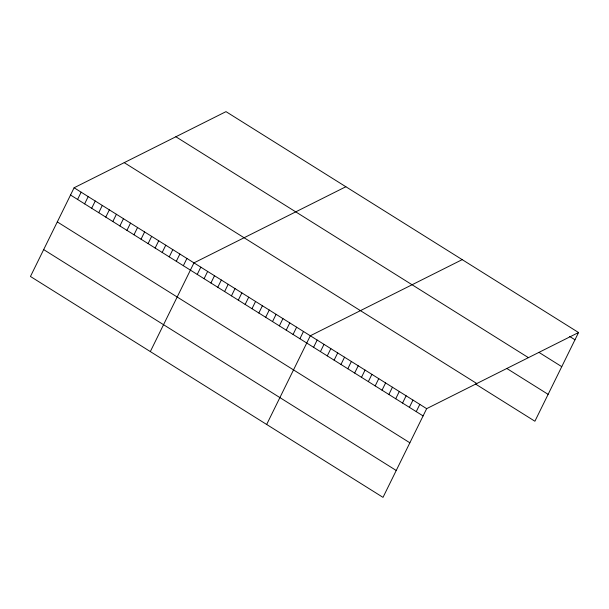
<?xml version="1.0" encoding="UTF-8"?>
<svg xmlns="http://www.w3.org/2000/svg" width="609" height="609" viewBox="0 0 609 609"><rect width="100%" height="100%" fill="white"/><g stroke="black" fill="none" stroke-linecap="round" stroke-linejoin="round"><path stroke-width="0.91" d="M74.1 187.77L30.45 276.471L383.008 497.363L426.658 408.662L578.55 332.529L225.992 111.637L74.1 187.77L426.658 408.662M77.579 199.44L81.149 192.185M84.628 203.863L88.198 196.608M91.677 208.278L95.255 201.023M98.734 212.693L102.304 205.439M105.783 217.116L109.354 209.861M112.832 221.531L116.403 214.277M119.889 225.947L123.46 218.692M126.938 230.369L130.509 223.115M133.988 234.785L137.558 227.53M141.037 239.2L144.607 231.945M148.094 243.623L151.664 236.368M155.143 248.038L158.713 240.783M162.192 252.453L165.762 245.199M169.241 256.876L172.811 249.621M176.298 261.291L179.868 254.037M183.347 265.707L186.917 258.452M150.324 351.576L193.966 262.875L345.859 186.742M197.24 274.415L200.81 267.161M204.084 278.701L207.654 271.447M210.927 282.995L214.497 275.732M217.771 287.281L221.341 280.026M224.614 291.566L228.185 284.312M231.458 295.852L235.028 288.597M238.302 300.146L241.872 292.883M245.145 304.431L248.716 297.177M251.989 308.717L255.559 301.463M258.833 313.003L262.41 305.748M265.676 317.297L269.254 310.034M272.527 321.582L276.098 314.328M279.371 325.868L282.941 318.614M286.215 330.162L289.785 322.899M293.058 334.448L296.629 327.193M299.902 338.733L303.472 331.479M266.666 424.473L310.316 335.765L462.208 259.632M313.589 347.313L317.16 340.05M320.433 351.599L324.003 344.344M327.277 355.884L330.847 348.63M334.12 360.17L337.69 352.916M340.964 364.464L344.534 357.201M347.808 368.749L351.378 361.495M354.651 373.035L358.221 365.781M361.495 377.321L365.065 370.066M368.338 381.615L371.909 374.352M375.182 385.9L378.752 378.646M382.026 390.186L385.596 382.932M388.869 394.48L392.44 387.217M395.713 398.766L399.283 391.511M402.557 403.051L406.127 395.797M409.4 407.337L412.971 400.083M416.244 411.631L419.814 404.368M578.55 332.529L534.9 421.23L475.591 384.066M569.659 336.45L574.98 339.784M538.942 352.367L561.757 366.664M175.864 136.759L528.429 357.65M507.061 368.628L548.13 394.35M124.221 162.649L476.786 383.533M70.53 195.025L423.088 415.917M57.299 221.904L409.865 442.796M43.673 249.599L396.238 470.483"/></g></svg>
